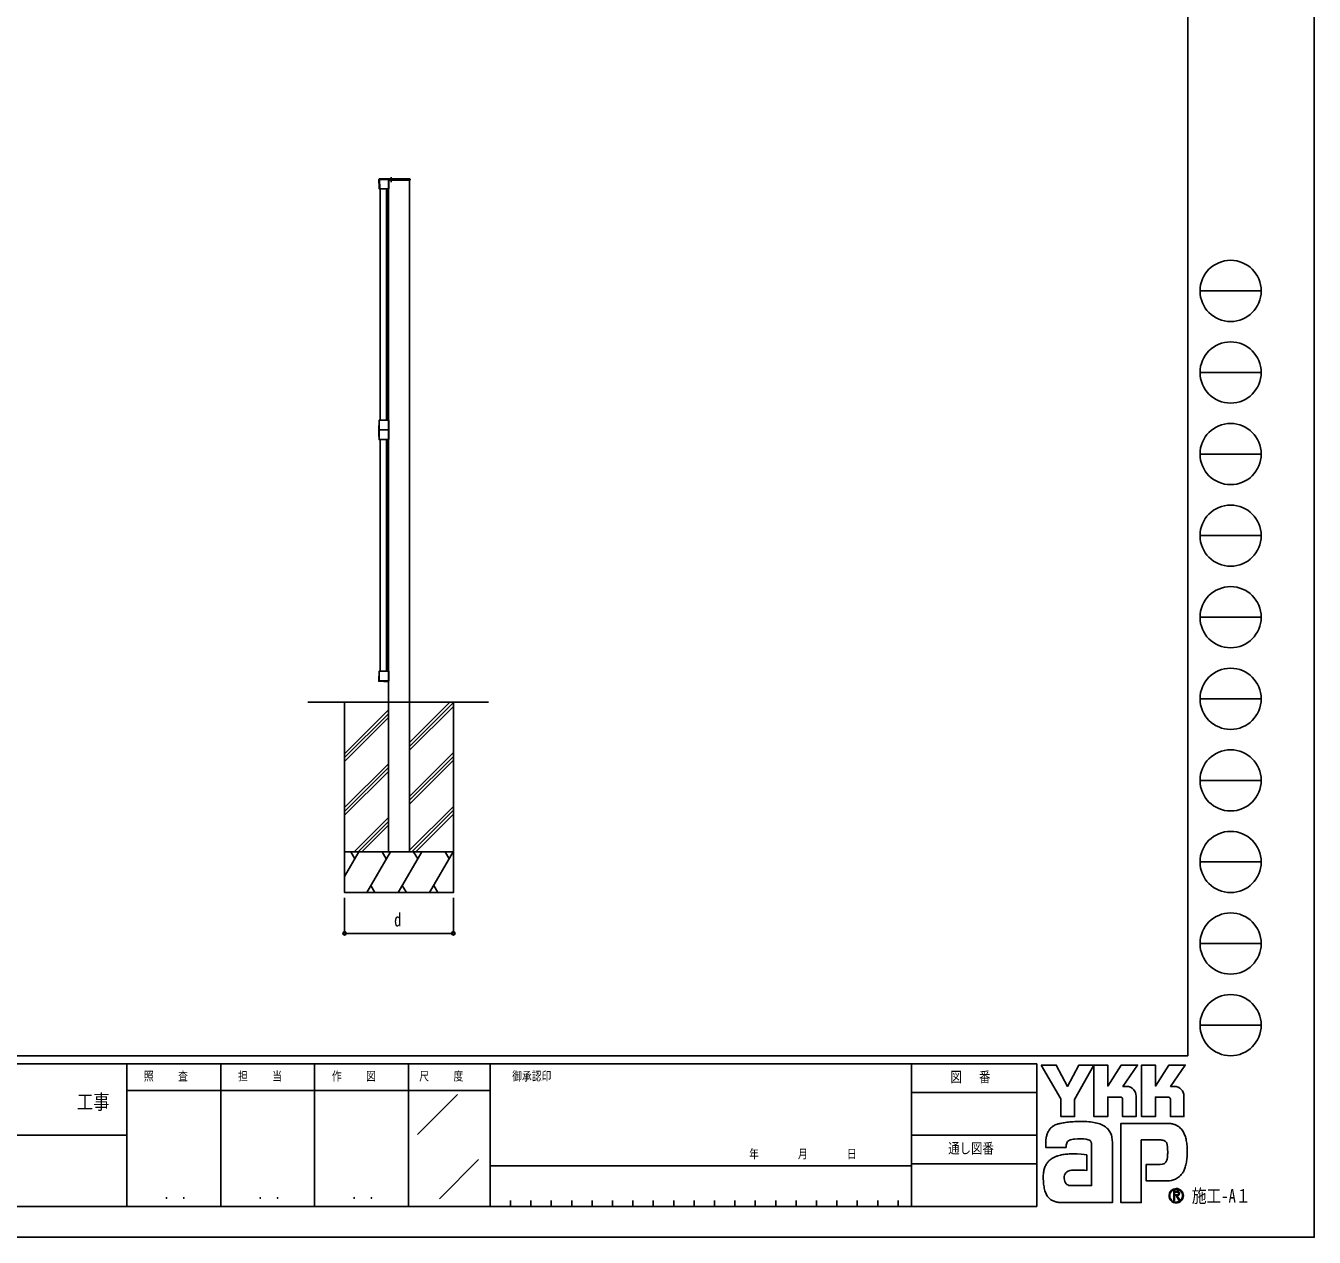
# Model space of a CAD drawing. Units: millimetres, scale not verified. Extents: x -6308 to 6308, y -4455 to 4455.
# Drawn here: x 1570 to 6308, y -4455 to 0 of the extents above; entities that cross this region are included whole.
import ezdxf
from ezdxf.enums import TextEntityAlignment as Align

# ---------------------------------------------------------------- set-up
doc = ezdxf.new("R2010")
doc.units = ezdxf.units.MM
doc.header["$LTSCALE"] = 20
for name, color, linetype in [('0-3_YKK_12', 2, 'Continuous'), ('0-4_YKK_A1', 4, 'Continuous'), ('0-5_YKK_D', 6, 'Continuous'), ('0-6_YKK_ZWAK', 7, 'Continuous')]:
    doc.layers.add(name, color=color, linetype=linetype)
doc.styles.add('ＭＳ ゴシック', font='')
doc.styles.get('ＭＳ ゴシック').set_extended_font_data('MS Gothic')

msp = doc.modelspace()

# ---------------------------------------------------------------- linework, layer by layer
at = {"layer": '0-3_YKK_12'}
msp.add_line((2913.53, -556.78), (2913.53, -575.56), dxfattribs=at)
at = {"layer": '0-4_YKK_A1'}
for p, q in [((2869.28, -594.02), (2869.04, -565.73)), ((2869.3, -598.37), (2869.3, -564.87)), ((2870.32, -598.51), (2870.04, -566.02)), ((2870.28, -563.89), (2904.78, -563.89)), ((2871.53, -565), (2905.03, -565)), ((2871.82, -598.5), (2871.53, -565)), ((2944.53, -562.5), (2872.24, -562.5)), ((2982.03, -563.5), (2872.54, -563.5)), ((2908.03, -568), (2903.53, -563.5)), ((2903.53, -565), (2903.53, -2487.5)), ((2905.76, -564.87), (2905.76, -598.37)), ((2908.03, -568), (2983.53, -568)), ((2981.53, -2487.5), (2981.53, -568)), ((2983.53, -568), (2983.53, -565)), ((2870.5, -599.35), (2870.28, -599.35)), ((2871.82, -598.5), (2870.32, -598.51)), ((2870.5, -599.35), (2870.78, -599.16)), ((2878.53, -599.16), (2870.78, -599.16)), ((2873.73, -599.5), (2873.73, -1450.5)), ((2902.03, -599.5), (2873.73, -599.5)), ((2879.53, -599.1), (2878.53, -599.16)), ((2895.53, -599.1), (2879.53, -599.1)), ((2885.03, -599.5), (2885.03, -599.1)), ((2897.23, -599.5), (2897.23, -599.16)), ((2897.23, -599.5), (2897.23, -1450.5)), ((2898.03, -599.5), (2898.03, -1450.5)), ((2904.56, -599.35), (2904.28, -599.16)), ((2904.78, -599.35), (2904.56, -599.35)), ((2869.3, -1485.13), (2869.3, -1451.63)), ((2870.28, -1450.65), (2870.5, -1450.65)), ((2870.5, -1450.65), (2870.78, -1450.84)), ((2879.53, -1450.9), (2895.53, -1450.9)), ((2885.03, -1451), (2885.03, -1450.5)), ((2895.53, -1450.9), (2896.53, -1450.84)), ((2896.53, -1450.84), (2904.28, -1450.84)), ((2897.23, -1451.1), (2897.23, -1450.5)), ((2904.56, -1450.65), (2904.28, -1450.84)), ((2904.56, -1450.65), (2904.78, -1450.65)), ((2905.76, -1451.63), (2905.76, -1485.13)), ((2868.03, -1509.7), (2868.03, -1470.3)), ((2868.33, -1470), (2869.27, -1470)), ((2869.27, -1510), (2868.33, -1510)), ((2869.3, -1520.87), (2869.3, -1487.37)), ((2904.78, -1486.11), (2870.28, -1486.11)), ((2870.28, -1486.39), (2904.78, -1486.39)), ((2905.76, -1487.37), (2905.76, -1520.87)), ((2870.5, -1521.85), (2870.28, -1521.85)), ((2870.5, -1521.85), (2870.78, -1521.66)), ((2878.53, -1521.66), (2870.78, -1521.66)), ((2873.73, -1522), (2873.73, -2373)), ((2902.03, -1522), (2873.73, -1522)), ((2879.53, -1521.6), (2878.53, -1521.66)), ((2895.53, -1521.6), (2879.53, -1521.6)), ((2885.03, -1522), (2885.03, -1521.6)), ((2897.23, -1522), (2897.23, -1521.66)), ((2897.23, -1522), (2897.23, -2373)), ((2898.03, -1522), (2898.03, -2373)), ((2904.56, -1521.85), (2904.28, -1521.66)), ((2904.78, -1521.85), (2904.56, -1521.85)), ((2868.03, -2392.8), (2868.03, -2409.57)), ((2869.3, -2392.5), (2868.33, -2392.5)), ((2868.96, -2410.57), (2903.53, -2413.04)), ((2869.3, -2407.63), (2869.3, -2374.13)), ((2870.28, -2373.15), (2870.5, -2373.15)), ((2904.78, -2408.61), (2870.28, -2408.61)), ((2870.5, -2373.15), (2870.78, -2373.34)), ((2879.53, -2373.4), (2895.53, -2373.4)), ((2885.03, -2373.5), (2885.03, -2373)), ((2895.53, -2373.4), (2896.53, -2373.34)), ((2896.53, -2373.34), (2904.28, -2373.34)), ((2897.23, -2373.6), (2897.23, -2373)), ((2904.56, -2373.15), (2904.28, -2373.34)), ((2904.56, -2373.15), (2904.78, -2373.15)), ((2905.76, -2374.13), (2905.76, -2407.63)), ((2606.87, -2487.5), (3272.2, -2487.5)), ((2903.53, -3037.5), (2903.53, -2487.5)), ((2981.53, -3037.5), (2981.53, -2487.5)), ((2981.53, -2635.97), (3130, -2487.5)), ((2981.53, -2650.11), (3142.53, -2489.11)), ((2981.53, -2664.25), (3142.53, -2503.25)), ((2742.53, -2676.98), (2903.53, -2515.98)), ((2742.53, -2691.12), (2903.53, -2530.12)), ((2742.53, -2705.26), (2903.53, -2544.26)), ((2981.53, -2833.96), (3142.53, -2672.96)), ((2981.53, -2848.1), (3142.53, -2687.1)), ((2742.53, -2874.97), (2903.53, -2713.97)), ((2742.53, -2889.11), (2903.53, -2728.11)), ((2742.53, -2903.25), (2903.53, -2742.25)), ((2981.53, -2862.24), (3142.53, -2701.24)), ((2981.53, -3031.95), (3142.53, -2870.95)), ((2990.12, -3037.5), (3142.53, -2885.09)), ((2777.99, -3037.5), (2903.53, -2911.96)), ((2792.13, -3037.5), (2903.53, -2926.1)), ((3004.26, -3037.5), (3142.53, -2899.23)), ((2806.27, -3037.5), (2903.53, -2940.24)), ((2742.53, -3129.01), (2795.36, -3037.5)), ((2780.36, -3063.48), (2765.36, -3037.5)), ((2824.23, -3187.5), (2910.83, -3037.5)), ((2895.83, -3063.48), (2880.83, -3037.5)), ((2939.7, -3187.5), (3026.3, -3037.5)), ((3011.3, -3063.48), (2996.3, -3037.5)), ((3055.17, -3187.5), (3141.77, -3037.5)), ((3126.77, -3063.48), (3111.77, -3037.5)), ((2839.23, -3161.52), (2854.23, -3187.5)), ((2954.7, -3161.52), (2969.7, -3187.5)), ((3070.17, -3161.52), (3085.17, -3187.5))]:
    msp.add_line(p, q, dxfattribs=at)
for points in [[(2902.03, -599.5), (2902.03, -1450.5), (2873.73, -1450.5)], [(2904.28, -599.16), (2896.53, -599.16), (2895.53, -599.1)], [(2870.78, -1450.84), (2878.53, -1450.84), (2879.53, -1450.9)], [(2902.03, -1522), (2902.03, -2373), (2873.73, -2373)], [(2904.28, -1521.66), (2896.53, -1521.66), (2895.53, -1521.6)], [(2870.78, -2373.34), (2878.53, -2373.34), (2879.53, -2373.4)]]:
    msp.add_lwpolyline(points, dxfattribs=at)
for points in [[(2742.53, -3037.5), (3142.53, -3037.5), (3142.53, -2487.5), (2742.53, -2487.5)], [(2742.53, -3037.5), (3142.53, -3037.5), (3142.53, -3187.5), (2742.53, -3187.5)]]:
    msp.add_lwpolyline(points, close=True, dxfattribs=at)
for centre, radius, start, end in [((2872.24, -565.7), 3.2, 90, 180.5), ((2870.28, -564.87), 0.981, 90, 180), ((2872.54, -566), 2.5, 90, 180.5), ((2904.78, -564.87), 0.981, 0, 90), ((2944.53, -563.5), 1, 0, 90), ((2982.03, -565), 1.5, 0, 90), ((2870.28, -594.01), 1, 180.5, 270.5), ((2870.28, -598.37), 0.981, 180, 270), ((2904.78, -598.37), 0.981, 270, 0), ((2870.28, -1451.63), 0.981, 90, 180), ((2904.78, -1451.63), 0.981, 0, 90), ((2868.33, -1470.3), 0.3, 90, 180), ((2868.33, -1509.7), 0.3, 180, 270), ((2870.28, -1485.13), 0.981, 180, 270), ((2870.28, -1487.37), 0.981, 90, 180), ((2904.78, -1485.13), 0.981, 270, 0), ((2904.78, -1487.37), 0.981, 0, 90), ((2870.28, -1520.87), 0.981, 180, 270), ((2904.78, -1520.87), 0.981, 270, 0), ((2868.33, -2392.8), 0.3, 90, 180), ((2869.03, -2409.57), 1, 180, 265.91438), ((2870.28, -2374.13), 0.981, 90, 180), ((2870.28, -2407.63), 0.981, 180, 270), ((2904.78, -2374.13), 0.981, 0, 90), ((2904.78, -2407.63), 0.981, 270, 0)]:
    msp.add_arc(centre, radius, start, end, dxfattribs=at)
at = {"layer": '0-5_YKK_D'}
for p, q in [((2742.53, -3207.5), (2742.53, -3338.5)), ((3142.53, -3207.5), (3142.53, -3338.5)), ((2742.53, -3337.5), (3142.53, -3337.5))]:
    msp.add_line(p, q, dxfattribs=at)
for centre in [(2742.53, -3337.5), (3142.53, -3337.5)]:
    msp.add_circle(centre, 6.38, dxfattribs=at)
at = {"layer": '0-6_YKK_ZWAK'}
for p, q in [((5842.53, 4162.5), (5842.53, -3787.5)), ((5887.53, -975), (6112.53, -975)), ((5887.53, -1275), (6112.53, -1275)), ((5887.53, -1575), (6112.53, -1575)), ((5887.53, -1875), (6112.53, -1875)), ((5887.53, -2175), (6112.53, -2175)), ((5887.53, -2475), (6112.53, -2475)), ((5887.53, -2775), (6112.53, -2775)), ((5887.53, -3075), (6112.53, -3075)), ((5887.53, -3375), (6112.53, -3375)), ((5887.53, -3675), (6112.53, -3675)), ((5842.53, -3787.5), (-5857.47, -3787.5)), ((1942.53, -3817.5), (-7.47, -3817.5)), ((2287.53, -3817.5), (2287.53, -4342.5)), ((2632.53, -3817.5), (2632.53, -4342.5)), ((2977.53, -3817.5), (2977.53, -4342.5)), ((3277.53, -3817.5), (2977.53, -3817.5)), ((4826.28, -3817.5), (3277.53, -3817.5)), ((3277.53, -3817.5), (3277.53, -4342.5)), ((4826.28, -3817.5), (4826.28, -4342.5)), ((5287.53, -3817.5), (4826.28, -3817.5)), ((5287.53, -3817.5), (5287.53, -4342.5)), ((2977.53, -3915), (1942.53, -3915)), ((2977.53, -3915), (3277.53, -3915)), ((3010.66, -4077.44), (3157.56, -3930.54)), ((4826.28, -3922.5), (5287.53, -3922.5)), ((-7.47, -4080), (1942.53, -4080)), ((4826.28, -4080), (5287.53, -4080)), ((3091.01, -4313.98), (3235.34, -4169.65)), ((3277.53, -4192.5), (4826.28, -4192.5)), ((5287.53, -4185), (4826.28, -4185)), ((-7.47, -4342.5), (1942.53, -4342.5)), ((1942.53, -4342.5), (2977.53, -4342.5)), ((2977.53, -4342.5), (3277.53, -4342.5)), ((3277.53, -4342.5), (4826.28, -4342.5)), ((3352.53, -4320), (3352.53, -4342.5)), ((3427.53, -4320), (3427.53, -4342.5)), ((3502.53, -4320), (3502.53, -4342.5)), ((3577.53, -4320), (3577.53, -4342.5)), ((3652.53, -4320), (3652.53, -4342.5)), ((3727.53, -4320), (3727.53, -4342.5)), ((3802.53, -4320), (3802.53, -4342.5)), ((3877.53, -4320), (3877.53, -4342.5)), ((3952.53, -4320), (3952.53, -4342.5)), ((4027.53, -4320), (4027.53, -4342.5)), ((4102.53, -4320), (4102.53, -4342.5)), ((4177.53, -4320), (4177.53, -4342.5)), ((4252.53, -4320), (4252.53, -4342.5)), ((4327.53, -4320), (4327.53, -4342.5)), ((4402.53, -4320), (4402.53, -4342.5)), ((4477.53, -4320), (4477.53, -4342.5)), ((4552.53, -4320), (4552.53, -4342.5)), ((4627.53, -4320), (4627.53, -4342.5)), ((4702.53, -4320), (4702.53, -4342.5)), ((4777.53, -4320), (4777.53, -4342.5)), ((4826.28, -4342.5), (5287.53, -4342.5)), ((5800.01, -4325.97), (5800.01, -4325.97))]:
    msp.add_line(p, q, dxfattribs=at)
for points in [[(-6307.5, -4455), (6307.5, -4455), (6307.5, 4455), (-6307.5, 4455)], [(5304.03, -3822), (5359.25, -3822), (5400.71, -3900.15), (5442.06, -3822), (5497.31, -3822), (5426.51, -3947.99), (5426.51, -4011.2), (5376.15, -4011.2), (5376.15, -3946.29)]]:
    msp.add_lwpolyline(points, close=True, dxfattribs=at)
for points in [[(2977.53, -3817.5), (1942.53, -3817.5), (1942.53, -4342.5)], [(5595.82, -3939.91), (5548.15, -3939.91), (5548.15, -4011.14), (5497.37, -4011.14), (5497.37, -3822), (5548.15, -3822), (5548.15, -3899.38), (5598.1, -3822), (5657.76, -3822), (5604.24, -3900.32), (5606.14, -3900.32), (5608.23, -3900.32), (5610.38, -3900.32), (5612.45, -3900.32), (5614.3, -3900.32), (5615.79, -3900.32), (5616.79, -3900.32), (5617.15, -3900.32)], [(5771.27, -3939.91), (5723.65, -3939.91), (5723.65, -4011.2), (5672.84, -4011.2), (5672.84, -3822), (5723.65, -3822), (5723.65, -3899.38), (5773.55, -3822), (5833.2, -3822), (5779.68, -3900.32), (5781.6, -3900.32), (5783.7, -3900.32), (5785.86, -3900.32), (5787.92, -3900.32), (5789.76, -3900.32), (5791.25, -3900.32), (5792.24, -3900.32), (5792.6, -3900.32)], [(5631.76, -3903.32), (5637.82, -3906.78), (5642.96, -3911.3), (5647.09, -3916.68), (5650.13, -3922.72), (5652.02, -3929.25), (5652.66, -3936.05), (5652.66, -4011.33), (5603.12, -4011.33), (5603.12, -3947.11)], [(5807.22, -3903.32), (5813.31, -3906.78), (5818.46, -3911.3), (5822.61, -3916.68), (5825.67, -3922.72), (5827.57, -3929.25), (5828.22, -3936.05), (5828.22, -4011.2), (5778.56, -4011.2), (5778.56, -3947.11)], [(5743.3, -4097.26), (5671.79, -4097.26), (5671.79, -4327.5), (5596.85, -4327.5), (5596.85, -4036.19), (5771.03, -4036.19)], [(5818.07, -4056.77), (5822.96, -4062.94), (5826.62, -4068.91), (5829.17, -4074.32)], [(5407.19, -4098.47), (5403.71, -4100.43), (5400.99, -4102.83), (5398.93, -4105.63), (5397.44, -4108.79), (5396.41, -4112.3), (5395.74, -4116.1), (5395.34, -4120.18), (5395.09, -4124.5), (5320.12, -4124.68), (5320.34, -4114.43), (5320.75, -4102.91)], [(5561.56, -4078.75), (5563.69, -4087.35), (5564.9, -4096.56), (5565.28, -4106.38), (5565.28, -4327.5), (5384.33, -4327.5)], [(5435.92, -4148.29), (5450.11, -4149.23), (5461.27, -4150.48), (5468.57, -4151.65), (5471.18, -4152.35), (5471.18, -4209.71), (5462.88, -4208.83), (5453.78, -4208.34), (5444.47, -4208.15), (5435.53, -4208.18), (5427.55, -4208.34), (5421.13, -4208.56), (5416.84, -4208.76), (5415.28, -4208.84), (5408.79, -4210.02), (5403.2, -4211.88), (5398.5, -4214.42), (5394.7, -4217.65), (5391.79, -4221.6), (5389.78, -4226.26), (5388.65, -4231.65), (5388.43, -4237.79), (5389.14, -4244.53), (5390.58, -4250.11), (5392.64, -4254.63), (5395.24, -4258.18), (5398.29, -4260.89), (5401.7, -4262.86), (5405.38, -4264.19), (5409.24, -4264.98), (5488.89, -4264.98), (5488.89, -4117.61), (5488.92, -4114.69), (5488.76, -4111.83), (5488.39, -4109.08), (5487.75, -4106.47), (5486.79, -4104.04), (5485.48, -4101.82), (5483.76, -4099.86), (5481.58, -4098.19)], [(5481.58, -4098.19), (5476.91, -4096.35), (5469.44, -4094.8), (5459.91, -4093.65), (5449.06, -4093.04), (5437.63, -4093.09), (5426.34, -4093.93)], [(5768.74, -4141.5), (5768.65, -4131.95), (5768.19, -4123.35), (5767.11, -4115.79), (5765.16, -4109.39)], [(5811.84, -4231.46), (5804.92, -4236.84), (5797.72, -4241.06), (5790.27, -4244.22), (5782.65, -4246.38), (5774.9, -4247.62), (5767.08, -4248.01), (5690.04, -4248.01), (5690.04, -4187.49), (5733.48, -4187.49), (5741.49, -4187.38), (5748.53, -4186.7), (5754.58, -4184.93)], [(5811.91, -4293.9), (5811.87, -4293.02), (5811.76, -4292.17), (5811.58, -4291.36), (5811.33, -4290.58), (5811.01, -4289.85), (5810.61, -4289.16), (5810.15, -4288.51), (5809.62, -4287.92), (5808.93, -4287.3), (5808.15, -4286.77), (5807.31, -4286.31), (5806.4, -4285.94), (5805.42, -4285.64), (5804.38, -4285.43), (5803.27, -4285.31), (5802.12, -4285.26), (5790.75, -4285.26), (5790.75, -4318.71), (5794.18, -4318.71), (5794.18, -4288.68), (5802.12, -4288.68), (5802.94, -4288.7), (5803.71, -4288.78), (5804.43, -4288.92), (5805.09, -4289.1), (5805.71, -4289.33), (5806.26, -4289.62), (5806.76, -4289.95), (5807.2, -4290.33)], [(5808.54, -4293.9), (5808.33, -4295.5), (5807.76, -4296.77), (5806.89, -4297.73), (5805.82, -4298.44), (5804.61, -4298.92), (5803.36, -4299.21), (5802.12, -4299.36), (5800.99, -4299.4), (5798.02, -4299.4), (5799.52, -4301.95), (5809.34, -4318.82), (5813.27, -4318.82), (5803.8, -4302.59), (5804.69, -4302.41), (5805.53, -4302.19), (5806.34, -4301.92), (5807.09, -4301.6), (5807.8, -4301.23), (5808.46, -4300.82), (5809.07, -4300.37), (5809.62, -4299.86)]]:
    msp.add_lwpolyline(points, dxfattribs=at)
for centre in [(6000.03, -975), (6000.03, -1275), (6000.03, -1575), (6000.03, -1875), (6000.03, -2175), (6000.03, -2475), (6000.03, -2775), (6000.03, -3075), (6000.03, -3375), (6000.03, -3675)]:
    msp.add_circle(centre, 112.5, dxfattribs=at)
for centre, radius, start, end in [((5617.22, -3937.78), 37.47, 78.26798, 90.11215), ((5617.76, -3935.06), 34.69, 66.19963, 78.22058), ((5792.67, -3937.85), 37.53, 78.27851, 90.10826), ((5793.19, -3935.22), 34.85, 66.2483, 78.23226), ((5596.09, -3946.94), 7.03, 358.57817, 92.1683), ((5771.56, -3946.91), 7, 358.29941, 92.43455), ((5387.41, -4096.93), 65.37, 152.2125, 163.4865), ((5377.4, -4091.76), 54.11, 138.03852, 152.12015), ((5377.4, -4092.01), 54.27, 122.60463, 137.83438), ((5384.57, -4103.62), 67.92, 108.37421, 122.42809), ((5395.94, -4144.04), 109.88, 100.93159, 107.35499), ((5433.08, -4324.23), 293.85, 97.86054, 101.37938), ((5450.52, -4445.37), 416.24, 94.90201, 97.9576), ((5451.7, -4455.07), 426, 91.6169, 94.94971), ((5450.05, -4386.09), 357, 87.51794, 91.66439), ((5454.69, -4286.66), 257.47, 81.92631, 87.59083), ((5468.38, -4192.85), 162.66, 73.67137, 82.05943), ((5488.69, -4124.88), 91.72, 60.60528, 73.9085), ((5497, -4108.3), 73.2, 52.17347, 59.90542), ((5504.44, -4098.67), 61.04, 43.55042, 52.14561), ((5508.53, -4094.71), 55.34, 34.48659, 43.50182), ((5508.56, -4094.63), 55.27, 25.58915, 34.43128), ((5503.65, -4096.93), 60.7, 17.43089, 25.54591), ((5768.18, -4116.32), 80.18, 78.73198, 87.96551), ((5770.53, -4104.3), 67.93, 69.03034, 78.69541), ((5772.73, -4098.45), 61.69, 59.39484, 68.9885), ((5773.74, -4096.67), 59.64, 50.3012, 59.3616), ((5773.37, -4097.09), 60.2, 42.05209, 50.28551), ((5456.71, -4110.69), 136.18, 171.55622, 176.72493), ((5410.56, -4103.8), 89.52, 163.48385, 171.57982), ((5426.99, -4145.44), 50.98, 102.4979, 112.84632), ((5436.85, -4187.99), 94.65, 96.37207, 102.75341), ((5743.71, -4134.02), 36.76, 77.94572, 90.63794), ((5746.91, -4119.02), 21.43, 60.20991, 77.92418), ((5748.98, -4115.13), 17.02, 39.8078, 59.75378), ((5746.07, -4117.36), 20.68, 22.65544, 39.38165), ((5743.64, -4114.22), 94.38, 14.76267, 25.00486), ((5685.75, -4129.99), 154.38, 7.9139, 14.95041), ((5627.93, -4138.4), 212.8, 2.54376, 8.01251), ((5378.81, -4221.77), 66.78, 120.60724, 130.53081), ((5385.92, -4233.86), 80.8, 112.58838, 120.58162), ((5395.49, -4256.85), 105.7, 106.61303, 112.59024), ((5410.54, -4307.42), 158.46, 99.87193, 106.59825), ((5418.97, -4354.91), 206.69, 94.78469, 99.91711), ((5423.07, -4402.16), 254.12, 90.80099, 94.81812), ((5423.69, -4437.34), 289.31, 87.57779, 90.82714), ((5730.07, -4159.71), 37.24, 334.00676, 347.34989), ((5688.75, -4150.14), 79.66, 347.14308, 355.40008), ((5598.3, -4142.36), 170.44, 355.2339, 0.29193), ((5604.25, -4140.75), 236.51, 352.8937, 357.82206), ((5594.79, -4140.14), 245.99, 357.76419, 2.60674), ((5413.47, -4231.04), 102.01, 164.97537, 174.56739), ((5388.69, -4224.43), 76.36, 153.89178, 164.94341), ((5377.39, -4219), 63.82, 142.04688, 153.80771), ((5375.21, -4217.44), 61.15, 130.60221, 141.94427), ((5747.58, -4169.14), 17.27, 293.91672, 314.09376), ((5745.22, -4167.06), 20.4, 314.78099, 333.92928), ((5775.54, -4184.14), 59.02, 326.23251, 339.61931), ((5720.11, -4162.68), 118.46, 339.22498, 347.31457), ((5653.72, -4147.19), 186.63, 347.15166, 352.97565), ((5457.2, -4235.23), 145.94, 174.55588, 182.47272), ((5538.75, -4233.95), 227.47, 181.90948, 187.89042), ((5761.84, -4175.08), 75.36, 311.57033, 318.66243), ((5753.12, -4167.43), 86.96, 318.67367, 325.29112), ((5443.04, -4247.41), 130.82, 187.80471, 196.36971), ((5392.51, -4262.34), 78.13, 196.3102, 208.20993), ((5370.5, -4274.05), 53.21, 208.29777, 223.35561), ((5365.54, -4278.41), 46.6, 223.64205, 239.63663), ((5800.05, -4302.28), 26.46, 90.09157, 179.92363), ((5799.89, -4302.31), 26.3, 179.86065, 225.14399), ((5799.89, -4302.2), 23.53, 134.8007, 180.12175), ((5799.79, -4302.35), 23.43, 179.75513, 225.29722), ((5799.96, -4302.07), 23.48, 89.86602, 135.149), ((5800.05, -4302.23), 26.41, 44.93442, 90.08536), ((5800.06, -4302.24), 23.66, 45.03108, 90.11509), ((5799.97, -4302.21), 23.76, 270.09072, 359.90926), ((5803.51, -4293.75), 5.03, 358.3894, 42.86139), ((5803.61, -4294.14), 8.3, 316.37674, 1.6565), ((5800.07, -4302.25), 23.66, 0.00643, 45.07115), ((5800.19, -4302.36), 26.27, 314.92572, 0.23508), ((5800.26, -4302.15), 26.21, 359.78949, 45.13288), ((5369.66, -4270.92), 55.15, 239.8785, 253.65355), ((5377.2, -4245.01), 82.13, 253.69102, 263.74909), ((5383.59, -4188.15), 139.36, 263.68487, 270.30455), ((5800.02, -4302.32), 26.39, 224.94536, 269.98445), ((5799.97, -4302.56), 23.41, 224.62822, 270.10973), ((5800.02, -4302.19), 26.52, 269.98802, 314.93777)]:
    msp.add_arc(centre, radius, start, end, dxfattribs=at)

# ---------------------------------------------------------------- texts
at = {"layer": '0-5_YKK_D', "style": 'ＭＳ ゴシック', "width": 0.8}
msp.add_text('d', height=49.49, dxfattribs=at).set_placement((2924.53, -3327), align=Align.BOTTOM_LEFT)
at = {"layer": '0-6_YKK_ZWAK', "style": 'ＭＳ ゴシック', "width": 0.8}
for s, height, p in [('照     査', 32.99, (2004.63, -3888.75)), ('担     当', 32.99, (2350.83, -3888.75)), ('作     図', 32.99, (2695.83, -3888.75)), ('尺     度', 32.99, (3017.13, -3888.75)), ('御承認印', 32.99, (3358.71, -3888.75)), ('図\u3000 番', 38.49, (4970.1, -3896.25)), ('工事', 54.99, (1758.5, -4001.2)), ('通し図番', 38.49, (4961.7, -4158.75)), ('年        月        日', 32.99, (4229.86, -4174.82)), ('． ．', 38.87, (2077.5, -4326.53)), ('． ．', 38.87, (2422.5, -4326.53)), ('． ．', 38.87, (2767.5, -4326.53)), ('施工-A１', 49.49, (5857.53, -4342.5))]:
    msp.add_text(s, height=height, dxfattribs=at).set_placement(p, align=Align.BOTTOM_LEFT)

doc.saveas('drawing.dxf')
